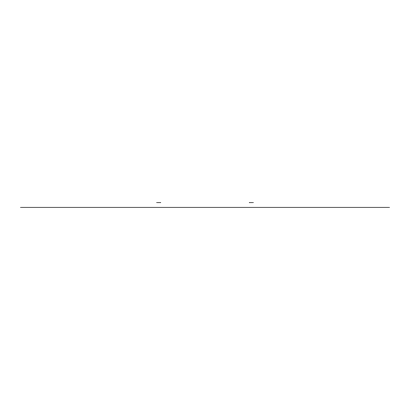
<?xml version="1.0" encoding="UTF-8"?>
<svg xmlns="http://www.w3.org/2000/svg" width="410" height="410" viewBox="0 0 410 410"><rect width="100%" height="100%" fill="white"/><g stroke="black" fill="none" stroke-linecap="round" stroke-linejoin="round"><path stroke-width="0.61" d="M156.625 202.75L160.807 202.75M249.193 202.75L253.375 202.75M20.5 207.25L389.5 207.25"/></g></svg>
